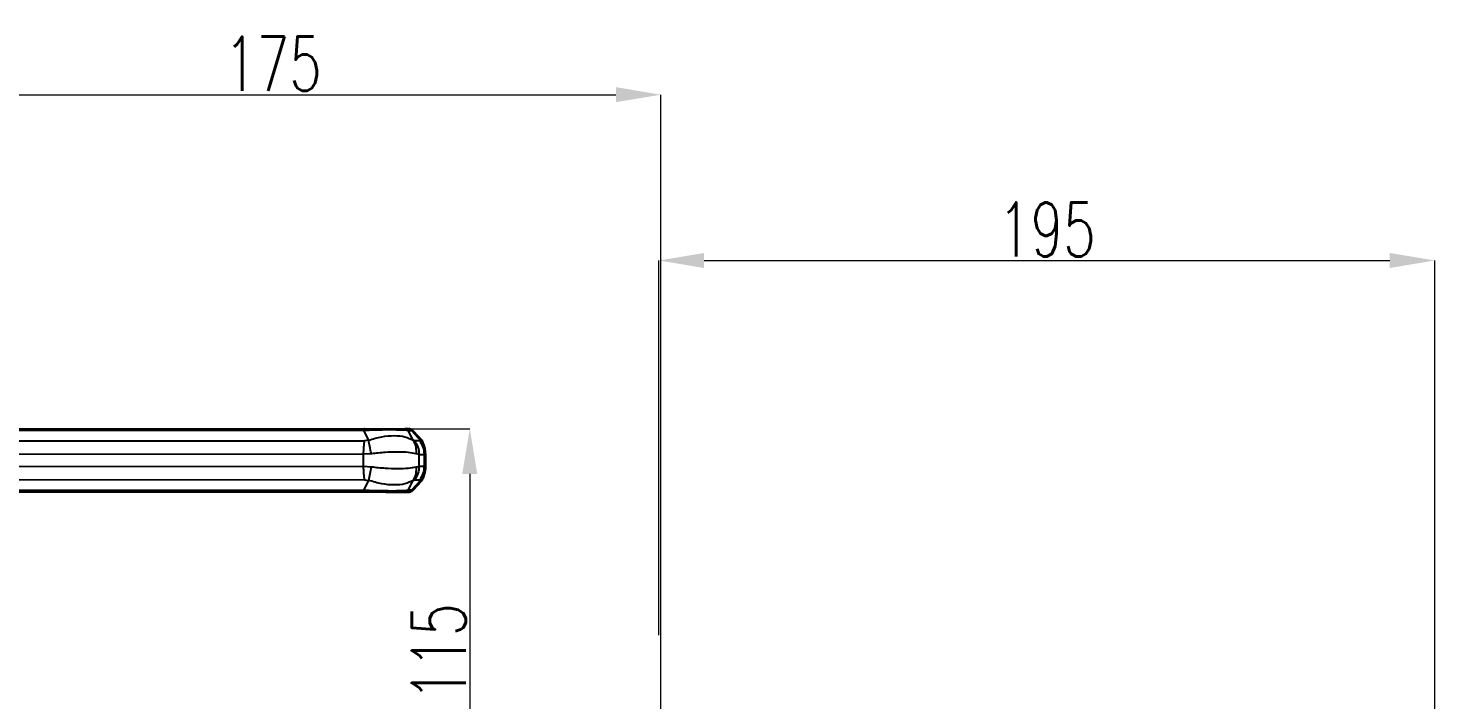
# Model space of a CAD drawing. Header units: millimetres. Extents: x 2271 to 4415, y 823 to 2339.
# Drawn here: x 3331.5 to 3643.3, y 1279.8 to 1428.7 of the extents above; entities that cross this region are included whole.
import ezdxf

# ---------------------------------------------------------------- set-up
doc = ezdxf.new("R2010")
doc.units = ezdxf.units.MM
doc.layers.add('AM_5', color=3, linetype='Continuous', lineweight=25)
doc.styles.add('SLDTEXTSTYLE1', font='txt.shx', dxfattribs={"width": 0.7, "bigfont": 'gbcbig.shx'})
doc.dimstyles.new('SLDDIMSTYLE12$0', dxfattribs={"dimtxt": 12, "dimasz": 10, "dimexe": 0, "dimexo": 0.0625, "dimgap": 0.875, "dimtad": 1, "dimdec": 1, "dimlfac": 1.8, "dimrnd": 1e-09, "dimzin": 12, "dimdsep": 46, "dimtxsty": 'SLDTEXTSTYLE1', "dimcen": 0.09, "dimdle": 8.16, "dimclrd": 3, "dimclre": 3, "dimadec": 0, "dimazin": 3, "dimtfac": 1, "dimtdec": 1, "dimtofl": 0, "dimtmove": 0, "dimatfit": 3, "dimfxl": 0, "dimfrac": 2, "dimtolj": 1, "dimlwd": 5, "dimlwe": 5, "dimarcsym": 0})

# ---------------------------------------------------------------- blocks, each defined once
blk = doc.blocks.new('*D175')
at = {"layer": 'AM_5', "color": 3, "lineweight": 5, "transparency": 16777216}
blk.add_line((3299.77, 1294.17), (3299.77, 1413.92), dxfattribs=at)
at = {"layer": 'AM_5', "color": 3, "linetype": 'Continuous', "lineweight": 5, "transparency": 16777216}
for p, q in [((3309.77, 1413.92), (3461.77, 1413.92)), ((3471.77, 1217.02), (3471.77, 1413.92))]:
    blk.add_line(p, q, dxfattribs=at)
at = {"layer": 'AM_5', "color": 3, "transparency": 16777216}
for points in [[(3309.77, 1415.59), (3309.77, 1412.26), (3299.77, 1413.92)], [(3461.77, 1415.59), (3461.77, 1412.26), (3471.77, 1413.92)]]:
    blk.add_solid(points, dxfattribs=at)
at = {"layer": 'Defpoints', "color": 0, "transparency": 16777216}
for p in [(3471.77, 1413.92), (3299.77, 1294.11), (3471.77, 1216.96)]:
    blk.add_point(p, dxfattribs=at)
at = {"layer": 'AM_5', "color": 0, "transparency": 16777216, "insert": (3385.77, 1420.8), "char_height": 12, "attachment_point": 5, "style": 'SLDTEXTSTYLE1'}
blk.add_mtext('\\A1;175', dxfattribs=at)
blk = doc.blocks.new('*D182')
at = {"layer": 'AM_5', "color": 3, "lineweight": 5, "transparency": 16777216}
blk.add_line((3471.32, 1294.17), (3471.32, 1377.18), dxfattribs=at)
at = {"layer": 'AM_5', "color": 3, "linetype": 'Continuous', "lineweight": 5, "transparency": 16777216}
for p, q in [((3481.32, 1377.18), (3633.32, 1377.18)), ((3643.32, 1217.02), (3643.32, 1377.18))]:
    blk.add_line(p, q, dxfattribs=at)
at = {"layer": 'AM_5', "color": 3, "transparency": 16777216}
for points in [[(3481.32, 1378.84), (3481.32, 1375.51), (3471.32, 1377.18)], [(3633.32, 1378.84), (3633.32, 1375.51), (3643.32, 1377.18)]]:
    blk.add_solid(points, dxfattribs=at)
at = {"layer": 'Defpoints', "color": 0, "transparency": 16777216}
for p in [(3643.32, 1377.18), (3471.32, 1294.11), (3643.32, 1216.96)]:
    blk.add_point(p, dxfattribs=at)
at = {"layer": 'AM_5', "color": 0, "transparency": 16777216, "insert": (3557.32, 1384.05), "char_height": 12, "attachment_point": 5, "style": 'SLDTEXTSTYLE1'}
blk.add_mtext('\\A1;195', dxfattribs=at)
blk = doc.blocks.new('*D204')
at = {"layer": 'AM_5', "color": 3, "lineweight": 5, "transparency": 16777216}
blk.add_line((3415.04, 1339.88), (3429.39, 1339.88), dxfattribs=at)
at = {"layer": 'AM_5', "color": 3, "linetype": 'Continuous', "lineweight": 5, "transparency": 16777216}
for p, q in [((3429.39, 1329.88), (3429.39, 1232.43)), ((3169.44, 1222.43), (3429.39, 1222.43))]:
    blk.add_line(p, q, dxfattribs=at)
at = {"layer": 'AM_5', "color": 3, "transparency": 16777216}
for points in [[(3427.72, 1329.88), (3431.05, 1329.88), (3429.39, 1339.88)], [(3427.72, 1232.43), (3431.05, 1232.43), (3429.39, 1222.43)]]:
    blk.add_solid(points, dxfattribs=at)
at = {"layer": 'Defpoints', "color": 0, "transparency": 16777216}
for p in [(3414.97, 1339.88), (3169.38, 1222.43), (3429.39, 1222.43)]:
    blk.add_point(p, dxfattribs=at)
at = {"layer": 'AM_5', "color": 0, "transparency": 16777216, "insert": (3422.51, 1290.38), "char_height": 12, "attachment_point": 5, "rotation": 90, "style": 'SLDTEXTSTYLE1'}
blk.add_mtext('\\A1;115', dxfattribs=at)

msp = doc.modelspace()

# ---------------------------------------------------------------- linework, layer by layer
at = {"color": 7, "linetype": 'Continuous', "lineweight": 25}
for p, q in [((3405.847, 1339.49), (3312.193, 1339.433)), ((3312.413, 1339.831), (3406.068, 1339.888)), ((3405.847, 1339.49), (3406.955, 1337.34)), ((3415.69, 1339.873), (3414.973, 1339.878)), ((3416.85, 1337.329), (3415.742, 1339.478)), ((3415.742, 1339.478), (3416.459, 1339.473)), ((3416.613, 1339.529), (3416.459, 1339.473)), ((3416.459, 1339.473), (3418.457, 1337.317)), ((3416.648, 1339.541), (3416.613, 1339.529)), ((3418.242, 1337.958), (3416.718, 1339.602)), ((3418.153, 1337.966), (3418.181, 1337.905)), ((3418.181, 1337.905), (3418.457, 1337.317)), ((3311.919, 1337.17), (3406.051, 1337.227)), ((3406.955, 1337.34), (3406.051, 1337.227)), ((3417.184, 1337.214), (3416.85, 1337.329)), ((3418.286, 1337.206), (3417.184, 1337.214)), ((3418.457, 1337.317), (3418.286, 1337.206)), ((3405.775, 1334.23), (3311.643, 1334.172)), ((3311.643, 1331.505), (3405.776, 1331.563)), ((3407.583, 1334.343), (3405.775, 1334.23)), ((3405.775, 1334.23), (3405.776, 1331.563)), ((3405.776, 1331.563), (3407.583, 1331.451)), ((3418.145, 1334.215), (3417.478, 1334.331)), ((3417.478, 1331.439), (3418.145, 1331.548)), ((3418.145, 1331.548), (3418.145, 1334.215)), ((3418.145, 1334.215), (3419.247, 1334.207)), ((3419.247, 1331.54), (3418.145, 1331.548)), ((3419.59, 1334.315), (3419.247, 1334.207)), ((3419.247, 1334.207), (3419.247, 1331.54)), ((3419.247, 1331.54), (3419.59, 1331.423)), ((3419.482, 1334.486), (3419.535, 1334.402)), ((3419.635, 1331.333), (3419.635, 1334.402)), ((3406.051, 1328.561), (3311.919, 1328.503)), ((3406.955, 1328.448), (3405.847, 1326.29)), ((3406.051, 1328.561), (3406.955, 1328.448)), ((3415.742, 1326.278), (3416.85, 1328.437)), ((3418.457, 1328.425), (3416.459, 1326.273)), ((3416.85, 1328.437), (3417.184, 1328.548)), ((3417.184, 1328.548), (3418.286, 1328.539)), ((3418.457, 1328.425), (3418.178, 1327.819)), ((3418.286, 1328.539), (3418.457, 1328.425)), ((3419.535, 1331.333), (3419.483, 1331.245)), ((3410.753, 1325.854), (3297.341, 1325.784)), ((3312.193, 1326.233), (3405.847, 1326.29)), ((3406.068, 1325.888), (3312.413, 1325.831)), ((3415.69, 1325.873), (3414.973, 1325.878)), ((3416.459, 1326.273), (3415.742, 1326.278)), ((3416.459, 1326.273), (3416.715, 1326.168)), ((3416.721, 1326.135), (3418.236, 1327.768)), ((3418.178, 1327.819), (3418.151, 1327.762))]:
    msp.add_line(p, q, dxfattribs=at)
for points in [[(3406.068, 1339.888), (3406.046, 1339.883), (3406.004, 1339.873), (3405.944, 1339.791), (3405.889, 1339.666), (3405.861, 1339.549), (3405.847, 1339.49)], [(3414.973, 1339.878), (3415.048, 1339.873), (3415.196, 1339.863), (3415.407, 1339.78), (3415.597, 1339.655), (3415.694, 1339.537), (3415.742, 1339.478)], [(3416.459, 1339.473), (3416.41, 1339.532), (3416.313, 1339.649), (3416.123, 1339.774), (3415.913, 1339.857), (3415.764, 1339.867), (3415.69, 1339.873)], [(3406.051, 1337.227), (3405.971, 1336.769), (3405.812, 1335.851), (3405.787, 1334.77), (3405.775, 1334.23)], [(3417.184, 1337.214), (3417.461, 1336.755), (3418.015, 1335.836), (3418.102, 1334.755), (3418.145, 1334.215)], [(3418.286, 1337.206), (3418.563, 1336.747), (3419.118, 1335.828), (3419.204, 1334.747), (3419.247, 1334.207)], [(3405.776, 1331.563), (3405.788, 1331.022), (3405.813, 1329.941), (3405.972, 1329.021), (3406.051, 1328.561)], [(3418.145, 1331.548), (3418.102, 1331.007), (3418.015, 1329.926), (3417.461, 1329.007), (3417.184, 1328.548)], [(3419.247, 1331.54), (3419.204, 1330.999), (3419.118, 1329.918), (3418.563, 1328.999), (3418.286, 1328.539)], [(3406.068, 1325.888), (3406.046, 1325.894), (3406.004, 1325.904), (3405.944, 1325.988), (3405.889, 1326.114), (3405.861, 1326.231), (3405.847, 1326.29)], [(3415.742, 1326.278), (3415.694, 1326.22), (3415.597, 1326.102), (3415.407, 1325.977), (3415.196, 1325.894), (3415.048, 1325.883), (3414.973, 1325.878)], [(3416.459, 1326.273), (3416.41, 1326.214), (3416.313, 1326.097), (3416.123, 1325.971), (3415.913, 1325.888), (3415.764, 1325.878), (3415.69, 1325.873)]]:
    msp.add_open_spline(points, degree=3, dxfattribs=at)
for points, knots in [([(3415.742, 1339.478), (3415.303, 1339.518), (3414.485, 1339.591), (3412.07, 1339.626), (3409.072, 1339.598), (3406.977, 1339.528), (3405.847, 1339.49)], [0, 0, 0, 0, 0.2683795, 0.4991161, 0.7297085, 1, 1, 1, 1]), ([(3406.068, 1339.888), (3407.097, 1339.889), (3408.567, 1339.889), (3410.457, 1339.889), (3411.668, 1339.888), (3412.742, 1339.886), (3414.065, 1339.883), (3414.6, 1339.88), (3414.973, 1339.878)], [0, 0, 0, 0, 0.2713523, 0.38737, 0.5008964, 0.614411, 0.7305771, 1, 1, 1, 1]), ([(3406.955, 1337.34), (3407.938, 1337.631), (3409.871, 1338.204), (3412.673, 1338.429), (3415.15, 1338.197), (3416.277, 1337.621), (3416.85, 1337.329)], [0, 0, 0, 0, 0.2542867, 0.4999835, 0.7458358, 1, 1, 1, 1]), ([(3416.662, 1339.58), (3416.582, 1339.648), (3416.375, 1339.822), (3415.943, 1339.854), (3415.678, 1339.873)], [0, 0, 0, 0, 0.3878889, 1, 1, 1, 1]), ([(3419.592, 1334.484), (3419.573, 1334.825), (3419.535, 1335.515), (3419.21, 1336.508), (3418.764, 1337.359), (3418.354, 1337.803), (3418.181, 1337.99)], [0, 0, 0, 0, 0.2636578, 0.5332699, 0.8030498, 1, 1, 1, 1]), ([(3407.583, 1334.343), (3407.455, 1334.886), (3407.2, 1335.973), (3407.037, 1336.885), (3406.955, 1337.34)], [0, 0, 0, 0, 0.5000005, 1, 1, 1, 1]), ([(3417.478, 1334.331), (3416.943, 1334.441), (3415.892, 1334.657), (3413.444, 1334.748), (3410.612, 1334.663), (3408.604, 1334.451), (3407.583, 1334.343)], [0, 0, 0, 0, 0.2542566, 0.5000164, 0.7456194, 1, 1, 1, 1]), ([(3416.85, 1337.329), (3417.075, 1336.873), (3417.526, 1335.961), (3417.494, 1334.874), (3417.478, 1334.331)], [0, 0, 0, 0, 0.4999977, 1, 1, 1, 1]), ([(3419.59, 1334.315), (3419.529, 1334.859), (3419.408, 1335.947), (3418.774, 1336.86), (3418.457, 1337.317)], [0, 0, 0, 0, 0.5000008, 1, 1, 1, 1]), ([(3407.583, 1331.451), (3407.456, 1330.911), (3407.201, 1329.823), (3407.037, 1328.909), (3406.955, 1328.448)], [0, 0, 0, 0, 0.4968674, 1, 1, 1, 1]), ([(3416.85, 1328.437), (3416.277, 1328.147), (3415.15, 1327.578), (3412.667, 1327.353), (3409.863, 1327.587), (3407.93, 1328.159), (3406.955, 1328.448)], [0, 0, 0, 0, 0.2541572, 0.5000143, 0.7476258, 1, 1, 1, 1]), ([(3407.583, 1331.451), (3408.604, 1331.343), (3410.612, 1331.131), (3413.444, 1331.041), (3415.892, 1331.125), (3416.943, 1331.333), (3417.478, 1331.439)], [0, 0, 0, 0, 0.2543758, 0.4999836, 0.7457388, 1, 1, 1, 1]), ([(3417.478, 1331.439), (3417.494, 1330.895), (3417.526, 1329.808), (3417.075, 1328.894), (3416.85, 1328.437)], [0, 0, 0, 0, 0.5000023, 1, 1, 1, 1]), ([(3418.179, 1327.738), (3418.352, 1327.926), (3418.763, 1328.371), (3419.21, 1329.222), (3419.536, 1330.216), (3419.574, 1330.906), (3419.593, 1331.247)], [0, 0, 0, 0, 0.19724921, 0.46693834, 0.73645063, 1, 1, 1, 1]), ([(3419.589, 1331.423), (3419.53, 1330.883), (3419.409, 1329.797), (3418.776, 1328.884), (3418.457, 1328.425)], [0, 0, 0, 0, 0.4968676, 1, 1, 1, 1]), ([(3405.847, 1326.29), (3406.968, 1326.253), (3409.053, 1326.185), (3412.046, 1326.152), (3414.475, 1326.178), (3415.298, 1326.243), (3415.742, 1326.278)], [0, 0, 0, 0, 0.2680966, 0.49882268, 0.72946368, 1, 1, 1, 1]), ([(3414.973, 1325.878), (3414.596, 1325.88), (3414.058, 1325.883), (3412.724, 1325.886), (3411.647, 1325.888), (3410.434, 1325.889), (3408.55, 1325.89), (3407.089, 1325.889), (3406.068, 1325.888)], [0, 0, 0, 0, 0.2715623, 0.3875926, 0.5011305, 0.6146375, 0.7308194, 1, 1, 1, 1]), ([(3410.753, 1325.854), (3411.732, 1325.854), (3413.129, 1325.856), (3414.525, 1325.858), (3415.28, 1325.861), (3415.789, 1325.863), (3416.172, 1325.867), (3415.888, 1325.87), (3415.69, 1325.873)], [0, 0, 0, 0, 0.2713523, 0.38737, 0.5008964, 0.614411, 0.7305771, 1, 1, 1, 1]), ([(3415.054, 1325.867), (3415.182, 1325.867), (3415.748, 1325.87), (3416.305, 1325.898), (3416.587, 1326.106), (3416.69, 1326.181)], [0, 0, 0, 0, 0.1564038, 0.6938153, 1, 1, 1, 1])]:
    msp.add_open_spline(points, degree=3, knots=knots, dxfattribs=at)

# ---------------------------------------------------------------- dimensions: what is measured, and where the dimension line sits
at = {"layer": 'AM_5'}
dim = msp.add_linear_dim(base=(3471.769, 1413.922), p1=(3299.769, 1294.108), p2=(3471.769, 1216.956), text='175', dimstyle='SLDDIMSTYLE12$0', override={"dimlfac": 1, "dimpost": ''}, dxfattribs=at)
dim.commit()
dim.dimension.update_dxf_attribs({"geometry": '*D175', "text_midpoint": (3385.769, 1420.797)})
dim = msp.add_linear_dim(base=(3643.318, 1377.175), p1=(3471.317, 1294.108), p2=(3643.318, 1216.956), text='195', dimstyle='SLDDIMSTYLE12$0', override={"dimlfac": 1}, dxfattribs=at)
dim.commit()
dim.dimension.update_dxf_attribs({"geometry": '*D182', "text_midpoint": (3557.317, 1377.175), "dimtype": 160})
dim = msp.add_linear_dim(base=(3429.386, 1222.429), p1=(3414.973, 1339.878), p2=(3169.379, 1222.429), angle=90, text='115', dimstyle='SLDDIMSTYLE12$0', override={"dimlfac": 1}, dxfattribs=at)
dim.commit()
dim.dimension.update_dxf_attribs({"geometry": '*D204', "text_midpoint": (3429.386, 1290.383), "dimtype": 160})

doc.saveas('drawing.dxf')
